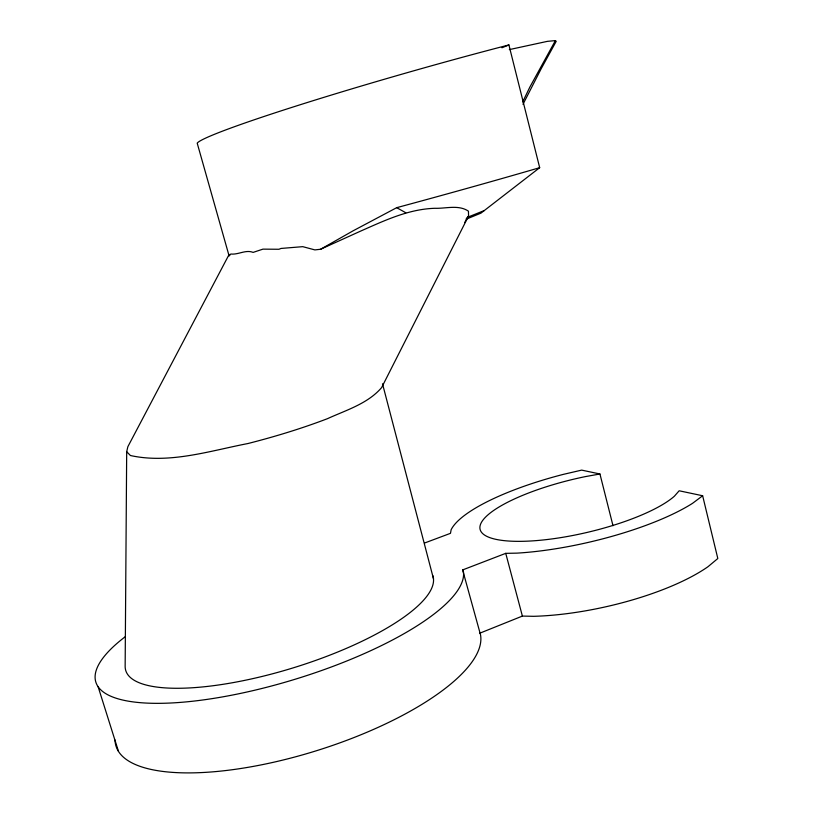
<?xml version="1.0" encoding="UTF-8"?>
<svg xmlns="http://www.w3.org/2000/svg" width="813" height="813" viewBox="0 0 813 813"><rect width="100%" height="100%" fill="white"/><g stroke="black" fill="none" stroke-linecap="round" stroke-linejoin="round"><path stroke-width="1.22" d="M229.134 254.439L127.875 446.672L126.686 451.703L125.151 666.325A160.669 46.666 -17.1 0 0 287.426 669.607A160.669 46.666 -17.1 0 0 432.74 575.472M522.698 101.93L529.812 87.164L555.279 40.813M522.993 104.298L541.163 68.759L556.244 41.26L554.923 40.65L547.444 41.341L509.345 49.603M468.552 216.055L466.001 219.256L480.95 213.138L539.68 167.681L508.908 44.939A224.845 10.915 -15.9 0 0 197.203 143.159L229.124 256.004L230.79 254.022C238.422 254.926 245.658 249.388 253.138 252.386L262.955 249.134L278.92 249.266L281.054 248.443L302.751 246.664L314.865 249.896L320.576 249.266L360.433 231.187C384.264 220.709 408.268 209.134 434.823 208.291C445.9 208.697 458.573 204.47 468.461 211.177L468.552 216.055L381.622 387.598C367.771 403.726 346.236 410.087 327.487 418.665C301.521 428.583 274.916 436.662 247.995 443.522C209.703 450.9 169.48 464.121 130.436 455.524L126.686 451.703M466.469 219.327L467.597 217.244L484.335 210.526M464.68 222.559L465.879 220.404M479.731 633.225L522.383 616.081L533.592 616.315A134.999 41.483 -12.7 0 0 708.021 566.691L717.818 558.511L702.645 495.757L692.605 503.288A135.873 36.026 -13.2 0 1 516.926 553.135L505.747 553.348L462.617 569.933L480.524 634.79A190.618 64.308 -17.4 0 1 304.926 754.19A190.618 64.308 -17.4 0 1 115.019 739.972M320.576 249.266L353.32 230.699L396.703 207.671A222.284 6.189 -15.4 0 0 539.68 167.681M501.926 47.774L508.908 44.939M424.569 543.023L450.473 533.328L451.144 529.73A135.873 36.026 -13.2 0 1 563.246 474.396L581.681 470.117L599.943 473.989L613.002 525.716M599.943 473.989L585.248 476.631A103.698 27.449 -13.2 0 0 481.174 522.881A103.698 27.449 -13.2 0 0 553.318 538.734A103.698 27.449 -13.2 0 0 674.384 496.215L679.16 490.778L702.645 495.757M396.703 207.671L405.778 212.742M462.617 569.933L463.359 571.275A191.97 55.904 -17.1 0 1 231.258 695.278A191.97 55.904 -17.1 0 1 125.365 636.62M98.068 686.558L118.424 751.182M505.747 553.348L522.383 616.081M382.506 383.797L433.502 578.826"/></g></svg>
